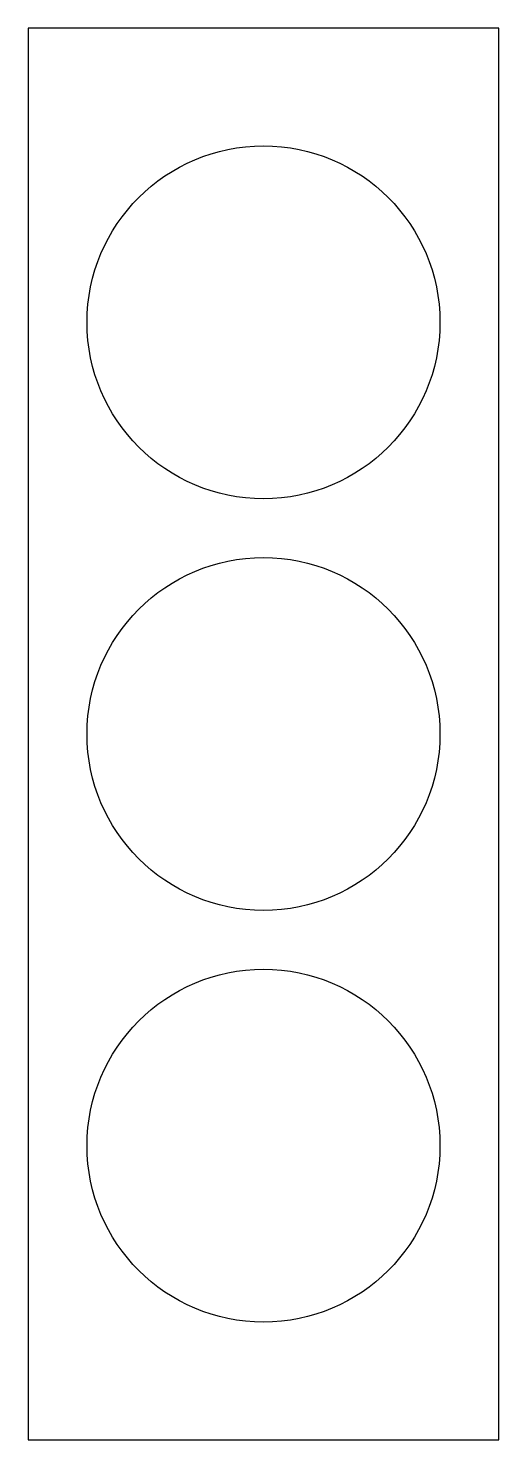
# Model space of a CAD drawing. Header units: inches. Extents: x -1 to 1, y -3 to 3.
import ezdxf

# ---------------------------------------------------------------- set-up
doc = ezdxf.new("R2010")
doc.units = ezdxf.units.IN
doc.header["$MEASUREMENT"] = 0

# ---------------------------------------------------------------- blocks, each defined once
blk = doc.blocks.new('Signal')
at = {"color": 255}
blk.add_lwpolyline([(-1, -3), (1, -3), (1, 3), (-1, 3)], close=True, dxfattribs=at)
for centre in [(0, 1.75), (0, 0), (0, -1.75)]:
    blk.add_circle(centre, 0.75, dxfattribs=at)

msp = doc.modelspace()

# ---------------------------------------------------------------- block references
at = {"color": 255}
msp.add_blockref('Signal', (0, 0), dxfattribs=at)

doc.saveas('drawing.dxf')
